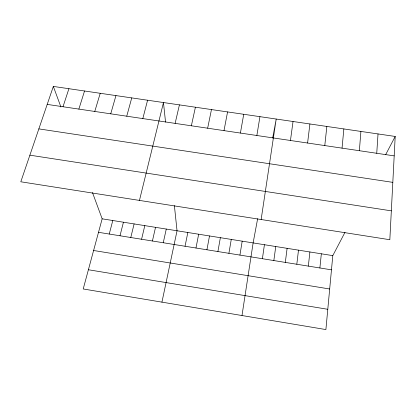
<?xml version="1.0" encoding="UTF-8"?>
<svg xmlns="http://www.w3.org/2000/svg" width="416" height="416" viewBox="0 0 416 416"><rect width="100%" height="100%" fill="white"/><g stroke="black" fill="none" stroke-linecap="round" stroke-linejoin="round"><path stroke-width="0.62" d="M395.2 136.453L389.834 239.725L20.8 181.787L53.336 86.429L395.2 136.453L385.616 154.762M376.745 153.286L378.024 133.942M359.367 150.706L360.906 131.435M344.973 232.372L332.795 255.627L325.894 329.571L83.21 288.964L102.159 218.821L92.466 192.535M342.046 148.138L343.85 128.939M319.888 267.972L321.334 253.796M324.787 145.579L326.851 126.454M308.334 266.11L309.899 251.971M296.811 264.254L298.49 250.151M307.59 143.026L309.91 123.973M285.314 262.402L287.108 248.336M273.842 260.556L275.756 246.527M290.451 140.488L293.036 121.503M262.402 258.716L264.425 244.717M261.144 219.523L276.214 119.044L272.678 138.008M241.992 315.531L253.126 242.913L257.644 218.665M239.933 255.096L242.185 241.166M256.864 135.502L259.943 116.662M228.904 253.318L231.265 239.424M240.401 133.063L243.729 114.291M217.901 251.545L220.371 237.687M206.924 249.777L209.503 235.95M224 130.629L227.568 111.925M195.972 248.014L198.661 234.224M185.042 246.256L187.84 232.497M207.652 128.201L211.463 109.569M161.938 302.136L177.044 230.771L174.382 205.592M191.365 125.788L195.411 107.219M163.264 242.746L166.275 229.055M152.412 240.999L155.527 227.339M175.126 123.38L179.416 104.879M141.58 239.252L144.81 225.628M139.454 200.413L163.472 102.544L165.542 122.112M130.78 237.515L134.108 223.922M120 235.778L123.438 222.217M142.823 118.586L147.581 100.22M109.247 234.047L112.788 220.516M126.75 116.204L131.742 97.9M110.734 113.828L115.955 95.592M94.77 111.457L100.225 93.288M78.863 109.096L84.542 90.995M63.008 106.746L68.916 88.707M47.206 104.4L394.191 155.875M38.849 128.887L392.813 182.364M29.879 155.173L391.331 210.85M102.159 218.821L332.795 255.627M98.514 232.315L331.469 269.838M93.605 250.494L329.68 288.99M88.4 269.745L327.787 309.291M53.336 86.429L60.913 106.974"/></g></svg>
